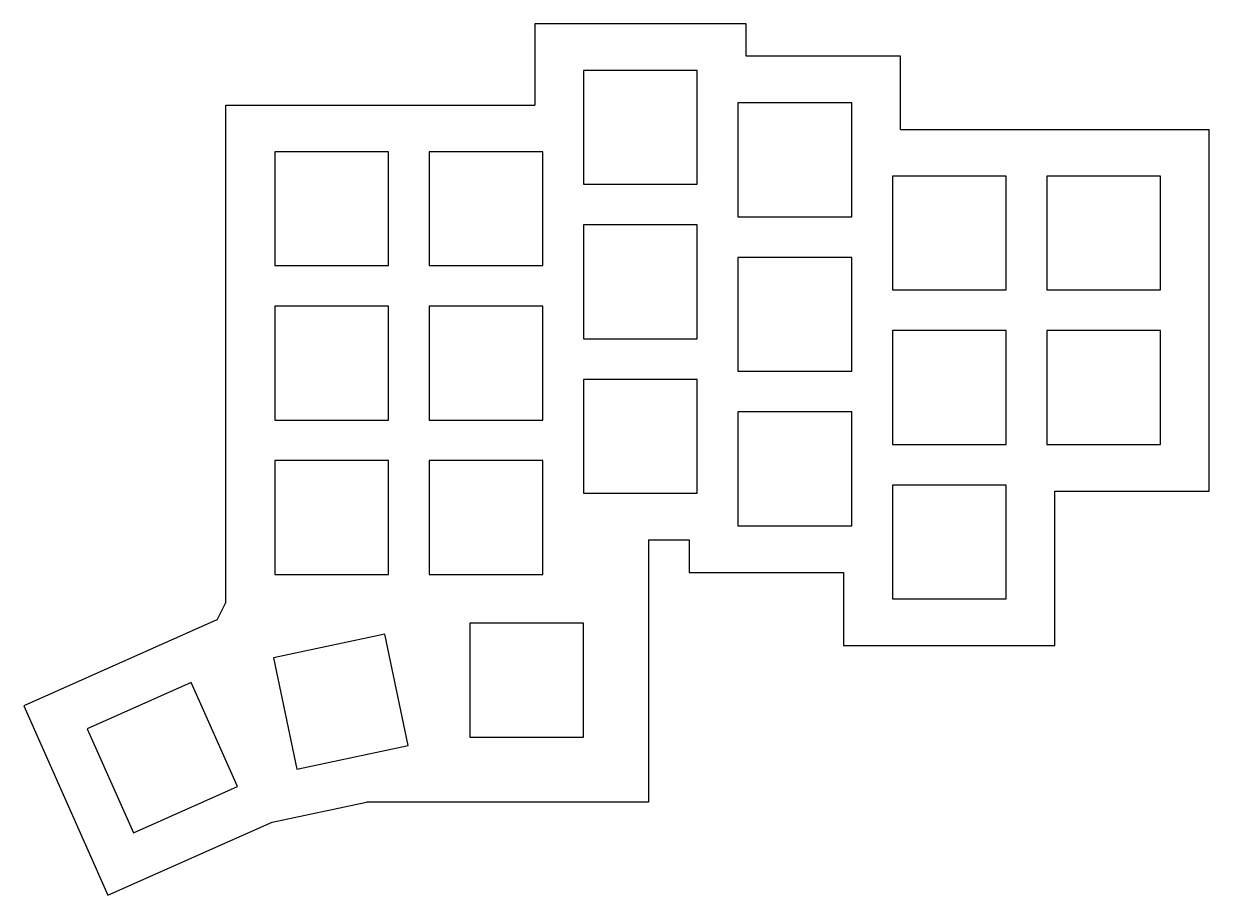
# Model space of a CAD drawing. Header units: millimetres. Extents: x 135 to 281, y -43 to 64.
import ezdxf

# ---------------------------------------------------------------- set-up
doc = ezdxf.new("R2010")
doc.units = ezdxf.units.MM

msp = doc.modelspace()

# ---------------------------------------------------------------- linework, layer by layer
for p, q in [((224, 63.75), (198, 63.75)), ((198, 63.75), (198, 53.75)), ((224, 59.75), (224, 63.75)), ((243, 59.75), (224, 59.75)), ((243, 50.75), (243, 59.75)), ((218, 58), (204, 58)), ((204, 58), (204, 44)), ((218, 44), (218, 58)), ((237, 54), (223, 54)), ((223, 54), (223, 40)), ((237, 40), (237, 54)), ((160, 53.75), (198, 53.75)), ((160, -7.39), (160, 53.75)), ((243, 50.75), (281, 50.75)), ((281, 6.25), (281, 50.75)), ((180, 48), (166, 48)), ((166, 48), (166, 34)), ((180, 34), (180, 48)), ((199, 48), (185, 48)), ((185, 48), (185, 34)), ((199, 34), (199, 48)), ((204, 44), (218, 44)), ((256, 45), (242, 45)), ((242, 45), (242, 31)), ((256, 31), (256, 45)), ((275, 45), (261, 45)), ((261, 45), (261, 31)), ((275, 31), (275, 45)), ((223, 40), (237, 40)), ((218, 39), (204, 39)), ((204, 39), (204, 25)), ((218, 25), (218, 39)), ((166, 34), (180, 34)), ((185, 34), (199, 34)), ((237, 35), (223, 35)), ((223, 35), (223, 21)), ((237, 21), (237, 35)), ((242, 31), (256, 31)), ((261, 31), (275, 31)), ((180, 29), (166, 29)), ((166, 29), (166, 15)), ((180, 15), (180, 29)), ((199, 29), (185, 29)), ((185, 29), (185, 15)), ((199, 15), (199, 29)), ((204, 25), (218, 25)), ((256, 26), (242, 26)), ((242, 26), (242, 12)), ((256, 12), (256, 26)), ((275, 26), (261, 26)), ((261, 26), (261, 12)), ((275, 12), (275, 26)), ((223, 21), (237, 21)), ((218, 20), (204, 20)), ((204, 20), (204, 6)), ((218, 6), (218, 20)), ((166, 15), (180, 15)), ((185, 15), (199, 15)), ((237, 16), (223, 16)), ((223, 16), (223, 2)), ((237, 2), (237, 16)), ((242, 12), (256, 12)), ((261, 12), (275, 12)), ((180, 10), (166, 10)), ((166, 10), (166, -4)), ((180, -4), (180, 10)), ((199, 10), (185, 10)), ((185, 10), (185, -4)), ((199, -4), (199, 10)), ((204, 6), (218, 6)), ((256, 7), (242, 7)), ((242, 7), (242, -7)), ((256, -7), (256, 7)), ((262, 6.25), (281, 6.25)), ((262, -12.75), (262, 6.25)), ((223, 2), (237, 2)), ((212, 0.25), (217, 0.25)), ((212, 0.25), (212, -32)), ((217, 0.25), (217, -3.75)), ((166, -4), (180, -4)), ((185, -4), (199, -4)), ((217, -3.75), (236, -3.75)), ((236, -3.75), (236, -12.75)), ((242, -7), (256, -7)), ((160, -7.39), (158.88, -9.62)), ((158.86, -9.59), (135.11, -20.17)), ((158.88, -9.62), (158.86, -9.59)), ((204, -10), (190, -10)), ((190, -10), (190, -24)), ((204, -24), (204, -10)), ((179.53, -11.34), (165.83, -14.25)), ((182.44, -25.03), (179.53, -11.34)), ((236, -12.75), (262, -12.75)), ((165.83, -14.25), (168.74, -27.94)), ((155.72, -17.29), (142.93, -22.98)), ((161.42, -30.08), (155.72, -17.29)), ((135.11, -20.17), (145.48, -43.46)), ((142.93, -22.98), (148.63, -35.77)), ((190, -24), (204, -24)), ((168.74, -27.94), (182.44, -25.03)), ((148.63, -35.77), (161.42, -30.08)), ((165.68, -34.47), (177.31, -32)), ((212, -32), (177.31, -32)), ((145.48, -43.46), (165.68, -34.47))]:
    msp.add_line(p, q)

doc.saveas('drawing.dxf')
